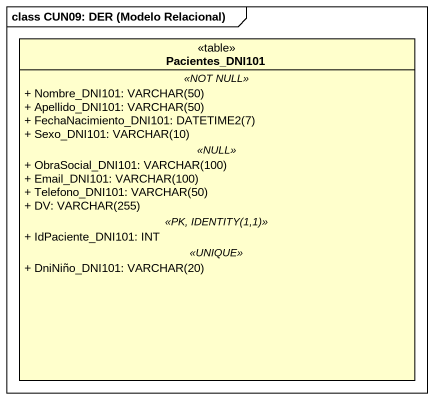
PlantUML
@startuml
mainframe class CUN09: DER (Modelo Relacional)
hide circle
hide empty members
skinparam classAttributeIconSize 0
class Pacientes_DNI101 <<table>> {
  .. <<NOT NULL>> ..
  {field} + Nombre_DNI101: VARCHAR(50)
  {field} + Apellido_DNI101: VARCHAR(50)
  {field} + FechaNacimiento_DNI101: DATETIME2(7)
  {field} + Sexo_DNI101: VARCHAR(10)
  .. <<NULL>> ..
  {field} + ObraSocial_DNI101: VARCHAR(100)
  {field} + Email_DNI101: VARCHAR(100)
  {field} + Telefono_DNI101: VARCHAR(50)
  {field} + DV: VARCHAR(255)
  .. <<PK, IDENTITY(1,1)>> ..
  + IdPaciente_DNI101: INT
  .. <<UNIQUE>> ..
  {field} + DniNiño_DNI101: VARCHAR(20)
}
@enduml
